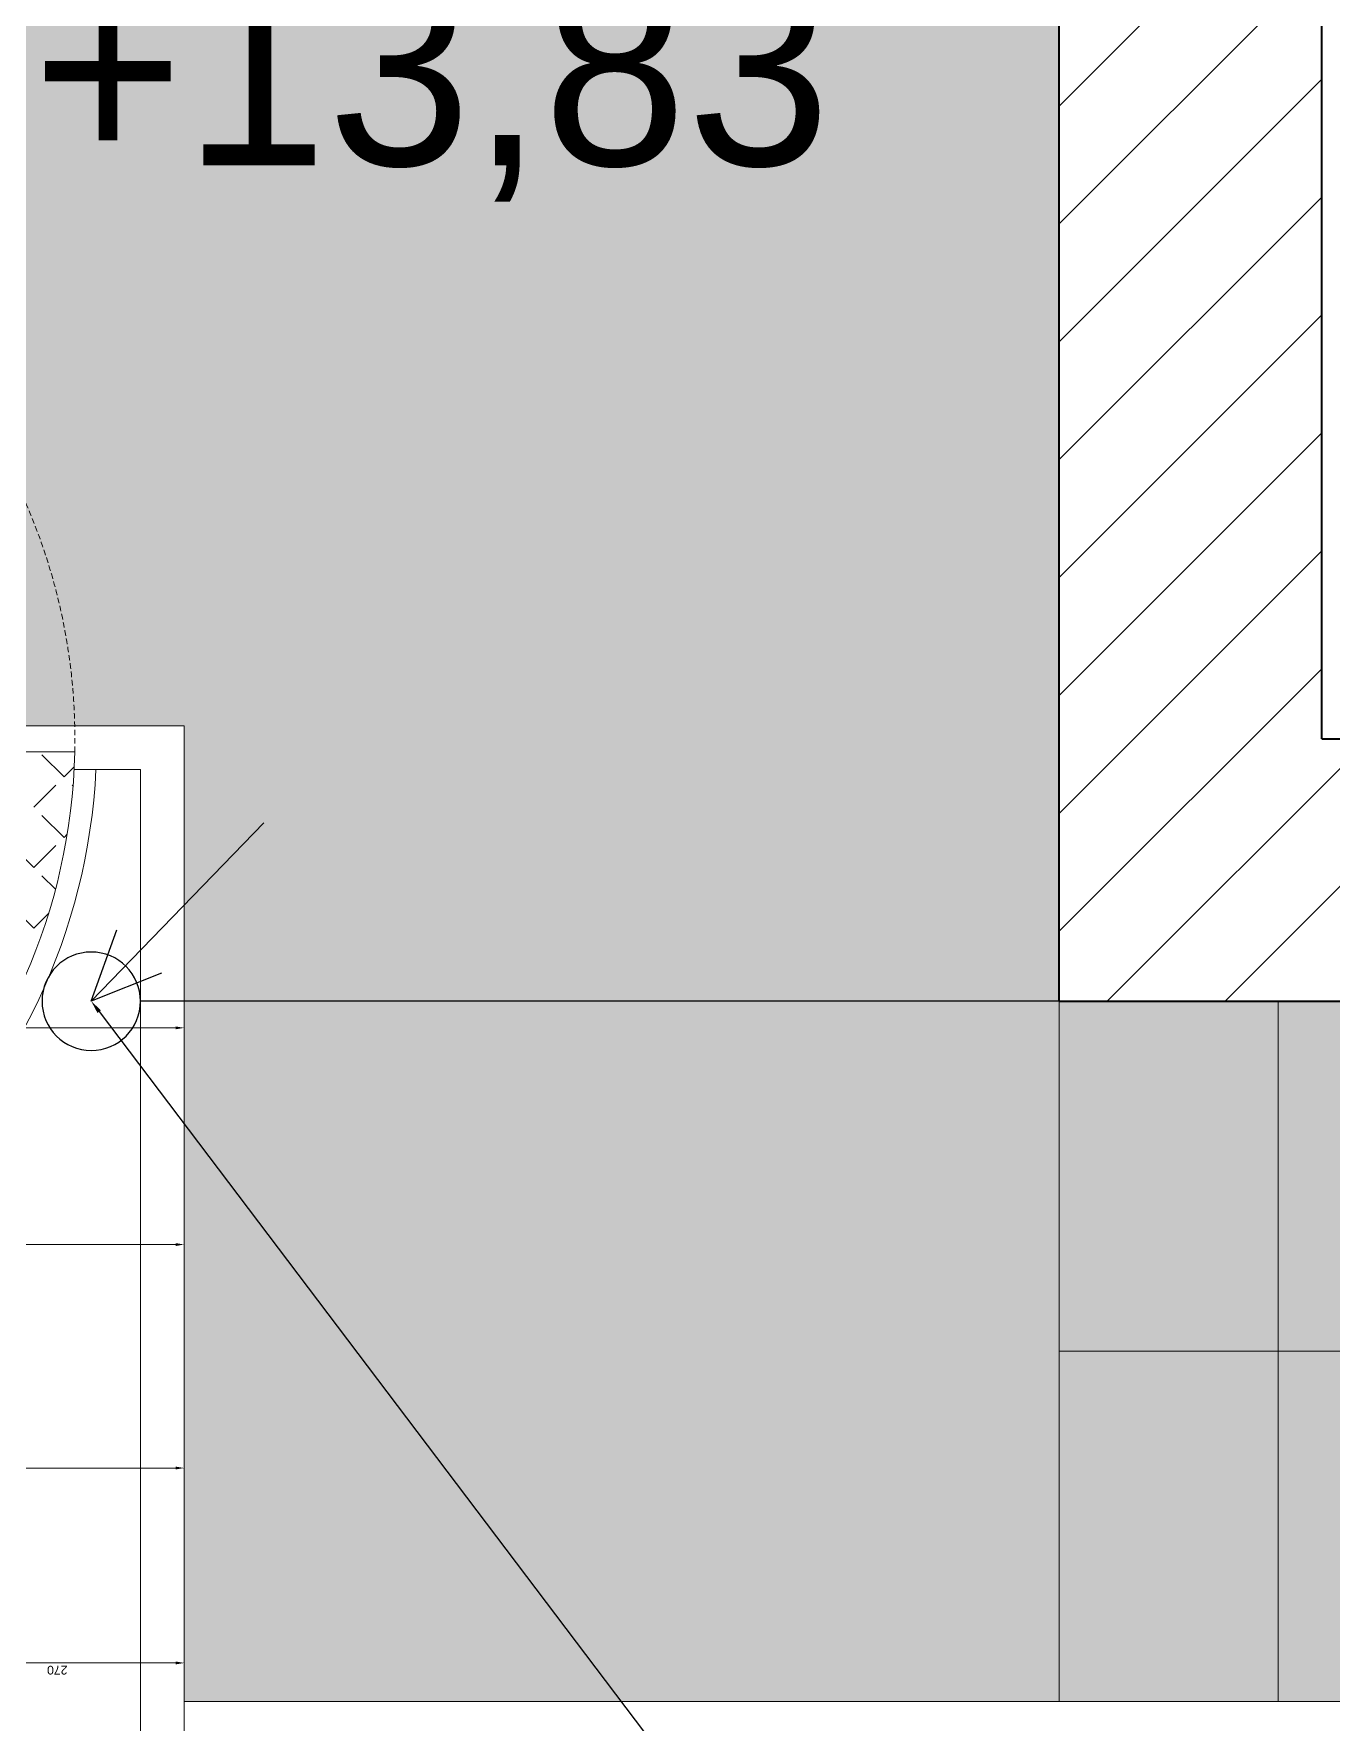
# Model space of a CAD drawing. Header units: millimetres. Extents: x 47631 to 558803, y 29659 to 315570.
# Drawn here: x 478435 to 479919, y 302375 to 304305 of the extents above; entities that cross this region are included whole.
import ezdxf

# ---------------------------------------------------------------- set-up
doc = ezdxf.new("R2010")
doc.units = ezdxf.units.MM
doc.linetypes.add('GP kota 13.83_20.63_22.63_PBS_arhitektura$0$HIDDEN', pattern=[9.525, 6.35, -3.175])
doc.styles.add('GP kota 13.83_20.63_22.63_PBS_arhitektura$0$KOTE', font='arial.ttf')
doc.styles.add('GP kota 13.83_20.63_22.63_PBS_strojarstvo_rashladni_sustav$0$Arial', font='arial.ttf')

msp = doc.modelspace()

# ---------------------------------------------------------------- hatches: boundary and pattern name
at = {"linetype": 'Continuous', "lineweight": 5, "true_color": 0x666666, "transparency": 33554562}
h = msp.add_hatch(color=251, dxfattribs=at)
h.dxf.hatch_style = 1
h.paths.add_polyline_path([(476809.6, 305499.5), (476806.7, 304349.6), (477806.8, 304349.8), (477806.8, 303514.3), (478606.8, 303514.3), (478606.8, 302399.5), (488606.8, 302399.5), (488606.8, 301699.5), (489756.8, 301699.5), (489756.8, 303449.7), (488356.8, 303449.7), (488106.8, 303199.7), (479606.8, 303199.7), (479606.8, 305499.5)])

# ---------------------------------------------------------------- linework, layer by layer
at = {"color": 3, "linetype": 'Continuous', "lineweight": 40}
for p, q in [((479906.8, 303499.5), (479906.8, 305899.5)), ((479606.8, 303199.5), (479606.8, 305499.5)), ((479906.8, 303499.5), (487956.8, 303499.5)), ((479606.8, 303199.5), (488106.6, 303199.5))]:
    msp.add_line(p, q, dxfattribs=at)
at = {"color": 1, "linetype": 'Continuous', "lineweight": -3}
for p, q in [((479606.8, 303199.7), (479606.8, 305499.5)), ((478509.6, 303187.6), (479940.6, 301296.1)), ((488106.8, 303199.7), (479606.8, 303199.7))]:
    msp.add_line(p, q, dxfattribs=at)
at = {"color": 8, "linetype": 'Continuous', "lineweight": 5}
for p, q in [((479606.8, 304222.4), (479906.8, 304522.4)), ((479606.8, 304087.7), (479906.8, 304387.7)), ((479606.8, 303953), (479906.8, 304253)), ((479606.8, 303818.3), (479906.8, 304118.3)), ((479606.8, 303683.6), (479906.8, 303983.6)), ((479606.8, 303548.8), (479906.8, 303848.8)), ((479606.8, 303414.1), (479906.8, 303714.1)), ((479606.8, 303279.4), (479906.8, 303579.4)), ((479661.6, 303199.5), (479961.6, 303499.5)), ((479796.3, 303199.5), (480096.3, 303499.5))]:
    msp.add_line(p, q, dxfattribs=at)
at = {"color": 4, "linetype": 'Continuous', "lineweight": 20}
for p, q in [((478606.8, 303514.3), (477850.1, 303514.3)), ((478606.8, 302399.5), (478606.8, 303514.3)), ((479606.8, 303199.5), (479606.8, 302399.5)), ((479606.8, 303199.5), (479606.8, 302399.5)), ((479856.8, 303199.5), (479856.8, 302399.5))]:
    msp.add_line(p, q, dxfattribs=at)
at = {"color": 43, "linetype": 'Continuous', "lineweight": 15}
for p, q in [((478481.6, 303514.3), (478606.8, 303514.3)), ((478606.8, 303514.3), (478606.8, 302399.5)), ((478481.6, 303484.3), (477850.1, 303484.3)), ((488606.8, 302399.5), (478606.8, 302399.5))]:
    msp.add_line(p, q, dxfattribs=at)
at = {"color": 254, "linetype": 'Continuous', "lineweight": 20}
for p, q in [((478469.4, 303455.9), (478444.2, 303481)), ((478469.4, 303455.9), (478481, 303467.5)), ((478434.8, 303421.3), (478460, 303446.4)), ((478479.6, 303445.6), (478478.8, 303446.4)), ((478469.4, 303386.7), (478444.2, 303411.9)), ((478434.8, 303352.2), (478409.7, 303377.3)), ((478434.8, 303352.2), (478460, 303377.3)), ((478469.4, 303386.7), (478472.9, 303390.2)), ((478459.5, 303327.5), (478444.2, 303342.7)), ((478434.8, 303283), (478409.7, 303308.2)), ((478434.8, 303283), (478451.6, 303299.8))]:
    msp.add_line(p, q, dxfattribs=at)
at = {"color": 20, "linetype": 'Continuous', "lineweight": 18}
for p, q in [((478481.6, 303464.3), (478556.8, 303464.3)), ((478556.8, 303464.3), (478556.8, 302349.5)), ((478606.8, 302399.5), (488606.8, 302399.5))]:
    msp.add_line(p, q, dxfattribs=at)
at = {"color": 1, "linetype": 'Continuous', "lineweight": -3, "ltscale": 10}
for p, q in [((478697.9, 303403.5, -3), (478500.5, 303199.5, -3)), ((478500.5, 303199.5, -3), (478529.8, 303281, -3)), ((478580.9, 303231.5, -3), (478500.5, 303199.5, -3)), ((479606.8, 303199.5), (478556.8, 303199.5)), ((488106.8, 303199.5), (479606.8, 303199.5))]:
    msp.add_line(p, q, dxfattribs=at)
at = {"color": 5, "linetype": 'Continuous', "lineweight": 20}
for p, q in [((478596.8, 303169.1), (476816.8, 303169.1)), ((478606.8, 301702.5), (478606.8, 303173.1)), ((478596.8, 302921.5), (477266.8, 302921.5)), ((478606.8, 301702.5), (478606.8, 302925.5)), ((478596.8, 302666.1), (477816.8, 302666.1)), ((478606.8, 301702.5), (478606.8, 302670.1)), ((478596.8, 302443.4), (478346.8, 302443.4)), ((478606.8, 301702.5), (478606.8, 302447.4))]:
    msp.add_line(p, q, dxfattribs=at)
at = {"color": 21, "linetype": 'Continuous', "lineweight": 20}
msp.add_line((488255.4, 302799.6), (479606.8, 302799.5), dxfattribs=at)
at = {"color": 20, "linetype": 'Continuous', "lineweight": 18}
for radius, start, end in [(700, 94.096, 357.134), (675, 94.248, 358.7267)]:
    msp.add_arc((477806.8, 303499.3), radius, start, end, dxfattribs=at)
at = {"color": 40, "linetype": 'GP kota 13.83_20.63_22.63_PBS_arhitektura$0$HIDDEN', "lineweight": 20}
msp.add_arc((477806.8, 303499.3), 675, 358.7267, 89.9993, dxfattribs=at)
at = {"color": 1, "linetype": 'Continuous', "lineweight": -3, "ltscale": 10}
for start, end in [(0, 180), (0, 180), (180, 0), (180, 0)]:
    msp.add_arc((478500.5, 303199.5, -3), 56.2, start, end, dxfattribs=at)
at = {"color": 1, "linetype": 'Continuous', "lineweight": -3}
msp.add_solid([(478507.6, 303186.1), (478500.5, 303199.5), (478511.6, 303189.1)], dxfattribs=at)
at = {"color": 5, "linetype": 'Continuous', "lineweight": 20}
for points in [[(478596.8, 303170.7), (478596.8, 303167.4), (478606.8, 303169.1)], [(478596.8, 302923.1), (478596.8, 302919.8), (478606.8, 302921.5)], [(478596.8, 302667.8), (478596.8, 302664.5), (478606.8, 302666.1)], [(478596.8, 302445.1), (478596.8, 302441.7), (478606.8, 302443.4)]]:
    msp.add_solid(points, dxfattribs=at)

# ---------------------------------------------------------------- texts
at = {"color": 5, "linetype": 'Continuous', "lineweight": 20, "style": 'GP kota 13.83_20.63_22.63_PBS_strojarstvo_rashladni_sustav$0$Arial'}
msp.add_text('270', height=10, rotation=180, dxfattribs=at).set_placement((478473.3, 302440.2))
at = {"color": 2, "linetype": 'Continuous', "lineweight": 20, "style": 'GP kota 13.83_20.63_22.63_PBS_arhitektura$0$KOTE', "width": 0.95}
msp.add_attdef('+13,83', (478433.4, 304154.6), '', height=222.7, dxfattribs=at)

doc.saveas('drawing.dxf')
